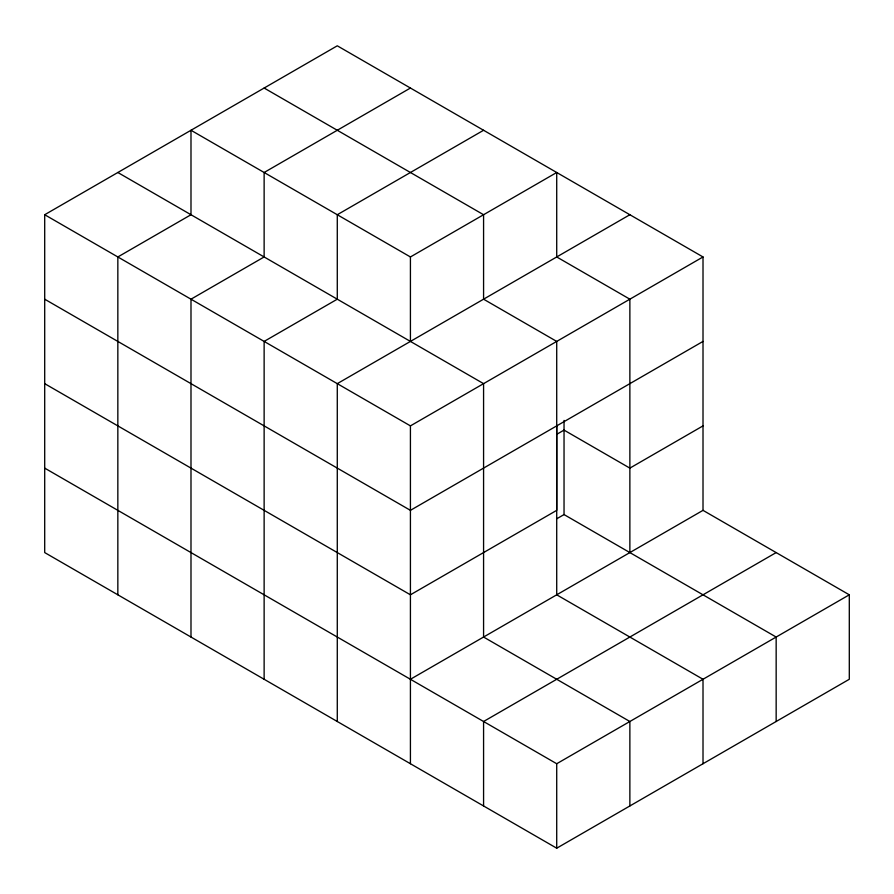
<?xml version="1.0" encoding="UTF-8"?>
<svg xmlns="http://www.w3.org/2000/svg" width="894" height="894" viewBox="0 0 894 894"><rect width="100%" height="100%" fill="white"/><g stroke="black" fill="none" stroke-linecap="round" stroke-linejoin="round"><path stroke-width="1.34" d="M556.716 425.879L556.716 510.351L410.424 594.801L44.7 383.66M703.008 510.351L849.3 594.812L849.3 679.272L556.716 848.194L44.7 552.581L44.7 214.728L337.284 45.806L703.008 256.958L703.008 510.351L410.424 679.272M410.424 88.037L264.132 172.497L264.132 256.958L190.992 299.188L190.992 637.042M483.576 130.267L337.284 214.728L337.284 299.188L264.132 341.419L264.132 679.272M117.84 594.812L117.84 256.958L190.992 214.728L190.992 130.267L410.424 256.958L556.716 172.497L556.716 256.958L629.868 299.188L629.868 552.581M629.868 214.728L337.284 383.649L337.284 721.503M44.7 214.728L410.424 425.879L703.008 256.958M703.008 341.419L410.424 510.34L44.7 299.199M556.839 434.26L564.036 430.103M703.008 425.89L629.868 468.121L563.913 430.036M556.839 518.721L564.036 514.575L564.036 420.415M776.16 552.581L483.576 721.503L483.576 805.963M44.7 468.121L556.716 763.733L849.3 594.812M264.132 88.037L483.576 214.728L483.576 299.188L556.716 341.419L556.716 594.812L703.008 679.272L703.008 763.733M117.84 172.497L483.576 383.649L483.576 637.042L629.868 721.503L629.868 805.963M563.913 514.497L776.16 637.042L776.16 721.503M556.716 763.733L556.716 848.194M410.424 256.958L410.424 341.419M410.424 425.879L410.424 763.733"/></g></svg>
